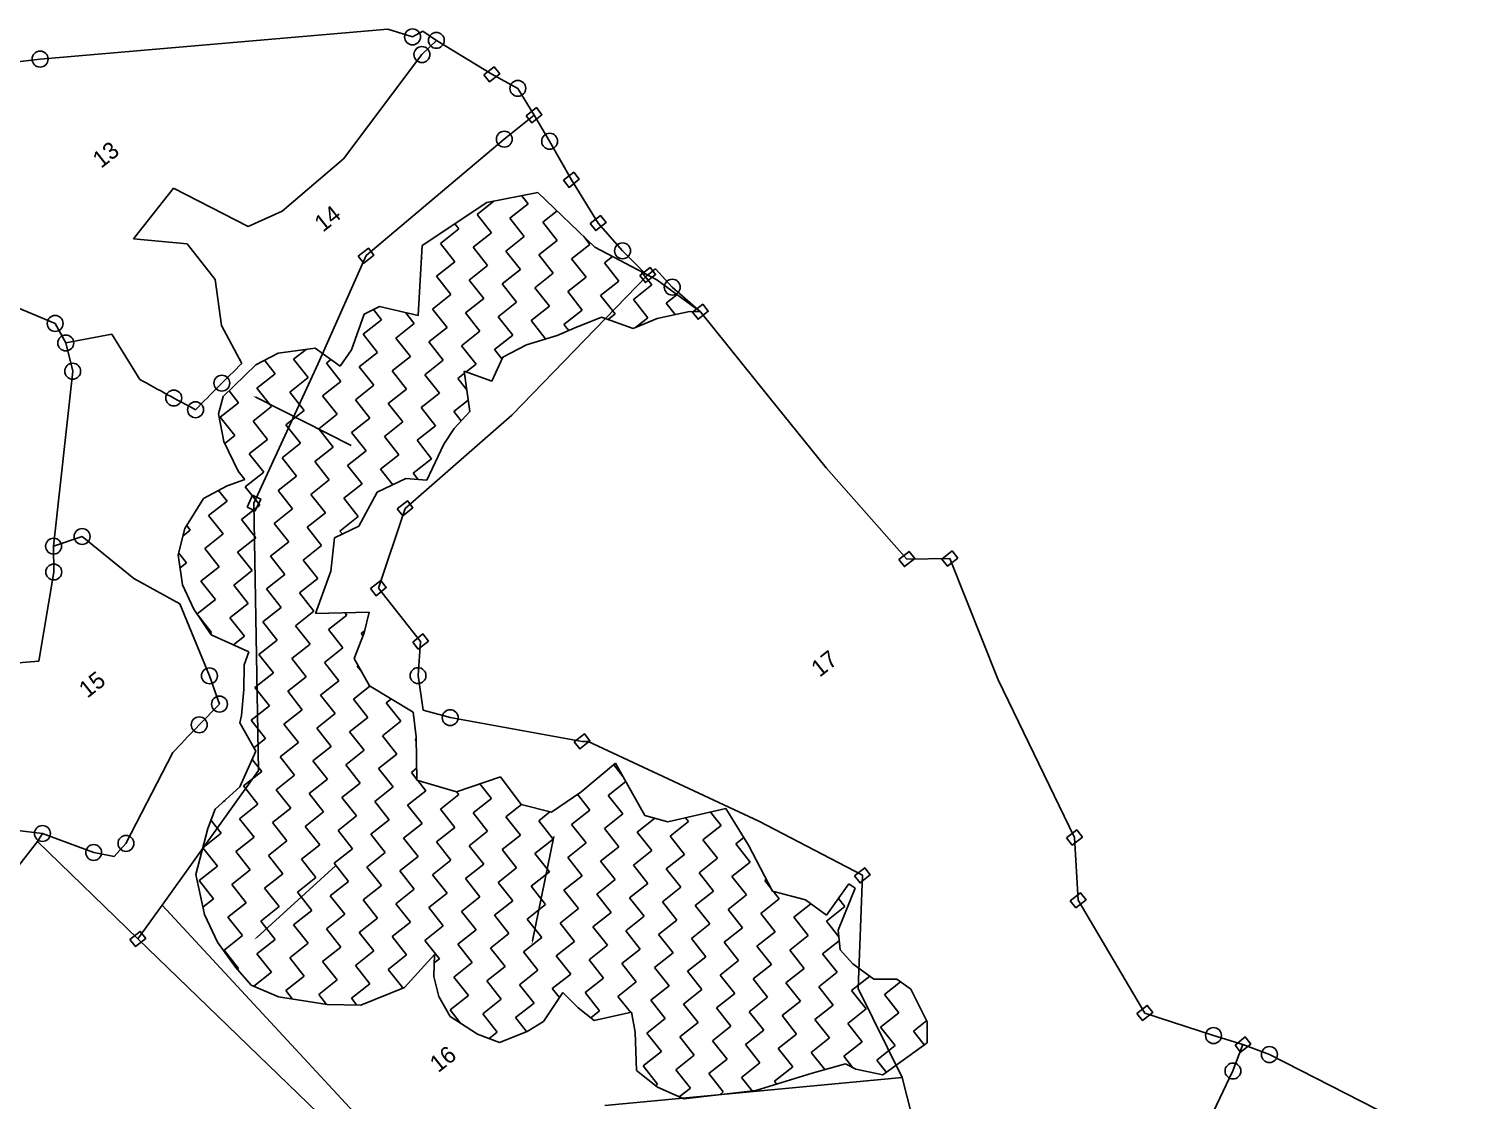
# Model space of a CAD drawing. Header units: metres. Extents: x 348758 to 350592, y 1757753 to 1760169.
# Drawn here: x 349618 to 350392, y 1759514 to 1760087 of the extents above; entities that cross this region are included whole.
import ezdxf

# ---------------------------------------------------------------- set-up
doc = ezdxf.new("R2010")
doc.units = ezdxf.units.M
doc.header["$MEASUREMENT"] = 0
for name, color, linetype in [('POLY_HATCH', 12, 'Continuous'), ('POLY_PARCEL', 6, 'Continuous'), ('POLY_ROAD', 30, 'Continuous'), ('SYM_ARROW', 1, 'Continuous'), ('TEXT_PARCEL', 7, 'Continuous'), ('V_BOUND_LINE', 7, 'Continuous')]:
    doc.layers.add(name, color=color, linetype=linetype)
doc.styles.add('TEXT_MAP', font='')
doc.styles.get('TEXT_MAP').set_extended_font_data('Kruti Dev 050')

msp = doc.modelspace()

# ---------------------------------------------------------------- linework, layer by layer
for points in [[(349861.94, 1760062.92), (349867.41, 1760067.23), (349870.39, 1760063.45), (349864.93, 1760059.14)], [(349884.55, 1760041), (349890.02, 1760045.32), (349893, 1760041.54), (349887.54, 1760037.22)], [(349904.56, 1760006.42), (349910.02, 1760010.74), (349913.01, 1760006.96), (349907.54, 1760002.64)], [(349918.87, 1759983.26), (349924.33, 1759987.57), (349927.32, 1759983.79), (349921.85, 1759979.48)], [(349794.64, 1759965.84), (349800.11, 1759970.16), (349803.09, 1759966.38), (349797.63, 1759962.06)], [(349945.41, 1759955.46), (349950.87, 1759959.78), (349953.86, 1759956), (349948.39, 1759951.68)], [(349973.58, 1759935.8), (349979.05, 1759940.12), (349982.03, 1759936.34), (349976.57, 1759932.02)], [(349735.18, 1759831.5), (349738.1, 1759837.83), (349742.47, 1759835.81), (349739.55, 1759829.48)], [(349815.53, 1759830.58), (349821, 1759834.9), (349823.98, 1759831.12), (349818.52, 1759826.8)], [(350084.07, 1759803.43), (350089.53, 1759807.75), (350092.52, 1759803.97), (350087.05, 1759799.65)], [(350107.08, 1759803.7), (350112.54, 1759808.02), (350115.53, 1759804.24), (350110.06, 1759799.92)], [(349801.26, 1759787.87), (349806.73, 1759792.19), (349809.71, 1759788.41), (349804.25, 1759784.09)], [(349823.83, 1759759.29), (349829.29, 1759763.61), (349832.27, 1759759.83), (349826.81, 1759755.51)], [(349910.28, 1759705.85), (349915.75, 1759710.17), (349918.73, 1759706.39), (349913.27, 1759702.07)], [(350173.83, 1759654.41), (350179.29, 1759658.72), (350182.28, 1759654.94), (350176.81, 1759650.63)], [(350060.29, 1759634.16), (350065.76, 1759638.48), (350068.74, 1759634.7), (350063.28, 1759630.38)], [(350175.79, 1759620.83), (350181.25, 1759625.14), (350184.24, 1759621.36), (350178.77, 1759617.05)], [(349672.51, 1759600.09), (349677.98, 1759604.41), (349680.96, 1759600.63), (349675.5, 1759596.31)], [(350211.47, 1759560.47), (350216.94, 1759564.79), (350219.92, 1759561.01), (350214.46, 1759556.69)], [(350263.95, 1759543.58), (350269.42, 1759547.9), (350272.4, 1759544.12), (350266.94, 1759539.8)]]:
    msp.add_lwpolyline(points, close=True)
for centre in [(349823.75, 1760083.19), (349836.5, 1760081.32), (349624.4, 1760071.3), (349828.78, 1760073.72), (349880.1, 1760055.63), (349872.86, 1760028.43), (349897.14, 1760027.32), (349936.16, 1759968.66), (349962.77, 1759949.24), (349632.48, 1759929.81), (349638.16, 1759919.35), (349641.85, 1759904.22), (349721.68, 1759897.84), (349695.96, 1759889.9), (349707.61, 1759883.63), (349646.91, 1759815.77), (349631.65, 1759810.6), (349631.74, 1759796.76), (349715.06, 1759741.22), (349826.68, 1759741.3), (349720.42, 1759726.08), (349843.91, 1759718.82), (349709.59, 1759714.96), (349625.65, 1759656.82), (349653.1, 1759646.64), (349670.39, 1759651.53), (350252.44, 1759548.66), (350282.37, 1759538.48), (350262.86, 1759529.7)]:
    msp.add_circle(centre, 4.26)
at = {"layer": 'POLY_HATCH'}
for p, q in [((349890.84, 1759999.98), (349863.49, 1759994.58)), ((349921.33, 1759970.6), (349890.84, 1759999.98)), ((349863.49, 1759994.58), (349828.87, 1759971.46)), ((349828.87, 1759971.46), (349826.73, 1759934.13)), ((349954.59, 1759953.12), (349921.33, 1759970.6)), ((349977.81, 1759936.07), (349954.59, 1759953.12)), ((349806, 1759938.82), (349797.83, 1759934.8)), ((349826.73, 1759934.13), (349806, 1759938.82)), ((349954.75, 1759932.42), (349971.96, 1759936.29)), ((349971.96, 1759936.29), (349977.81, 1759936.07)), ((349797.83, 1759934.8), (349791.04, 1759915.67)), ((349910.22, 1759927.22), (349924.96, 1759933.19)), ((349924.96, 1759933.19), (349941.9, 1759927.13)), ((349941.9, 1759927.13), (349954.75, 1759932.42)), ((349884.73, 1759918.44), (349901.15, 1759923.3)), ((349901.15, 1759923.3), (349910.22, 1759927.22)), ((349751.89, 1759913.92), (349739.83, 1759907.64)), ((349771.67, 1759916.58), (349751.89, 1759913.92)), ((349785.02, 1759906.87), (349771.67, 1759916.58)), ((349791.04, 1759915.67), (349785.02, 1759906.87)), ((349872.16, 1759911.76), (349884.73, 1759918.44)), ((349739.83, 1759907.64), (349722.43, 1759890.66)), ((349866.11, 1759898.88), (349872.16, 1759911.76)), ((349854.36, 1759882.64), (349851.35, 1759904.24)), ((349851.35, 1759904.24), (349866.11, 1759898.88)), ((349722.43, 1759890.66), (349719.98, 1759881.44)), ((349846.05, 1759873.65), (349854.36, 1759882.64)), ((349719.98, 1759881.44), (349722.76, 1759866.62)), ((349722.76, 1759866.62), (349730.4, 1759850.79)), ((349840.53, 1759865.24), (349846.05, 1759873.65)), ((349831.46, 1759845.93), (349840.53, 1759865.24)), ((349733.94, 1759846.3), (349724.48, 1759842.88)), ((349730.4, 1759850.79), (349733.94, 1759846.3)), ((349804.89, 1759839.54), (349820.24, 1759846.79)), ((349820.24, 1759846.79), (349831.46, 1759845.93)), ((349711.92, 1759836.08), (349701.88, 1759820.05)), ((349724.48, 1759842.88), (349711.92, 1759836.08)), ((349795.03, 1759821.22), (349804.89, 1759839.54)), ((349701.88, 1759820.05), (349698.4, 1759805.97)), ((349782.07, 1759815.04), (349795.03, 1759821.22)), ((349779.96, 1759797.18), (349782.07, 1759815.04)), ((349698.4, 1759805.97), (349700.58, 1759789.87)), ((349771.86, 1759774.58), (349779.96, 1759797.18)), ((349700.58, 1759789.87), (349706.75, 1759776.92)), ((349706.75, 1759776.92), (349715.99, 1759763.16)), ((349800.47, 1759775.31), (349771.86, 1759774.58)), ((349797.82, 1759764.3), (349800.47, 1759775.31)), ((349715.99, 1759763.16), (349736.19, 1759754)), ((349792.55, 1759750.43), (349797.82, 1759764.3)), ((349736.19, 1759754), (349733.56, 1759747.07)), ((349800.8, 1759735.88), (349792.55, 1759750.43)), ((349733.56, 1759747.07), (349733.37, 1759733.96)), ((349824.05, 1759721.83), (349800.8, 1759735.88)), ((349733.37, 1759733.96), (349732.18, 1759720.06)), ((349732.18, 1759720.06), (349731.26, 1759716.09)), ((349825.64, 1759708.52), (349824.05, 1759721.83)), ((349731.26, 1759716.09), (349739.95, 1759700.8)), ((349826.08, 1759685.37), (349825.64, 1759708.52)), ((349739.95, 1759700.8), (349731.37, 1759681.88)), ((349932.44, 1759694.49), (349913.86, 1759679.01)), ((349948.14, 1759666.39), (349932.44, 1759694.49)), ((349731.37, 1759681.88), (349718.18, 1759669.84)), ((349847.31, 1759679.11), (349826.08, 1759685.37)), ((349870.9, 1759687.21), (349847.31, 1759679.11)), ((349881.83, 1759672.35), (349870.9, 1759687.21)), ((349913.86, 1759679.01), (349898.09, 1759668.18)), ((349718.18, 1759669.84), (349714.23, 1759659.44)), ((349898.09, 1759668.18), (349881.83, 1759672.35)), ((349960.44, 1759663.14), (349948.14, 1759666.39)), ((349991.37, 1759670.16), (349960.44, 1759663.14)), ((350003.55, 1759650.62), (349991.37, 1759670.16)), ((349714.23, 1759659.44), (349707.71, 1759634.85)), ((350016.49, 1759626.01), (350003.55, 1759650.62)), ((349707.71, 1759634.85), (349712.43, 1759613.47)), ((350057.25, 1759629.84), (350045.31, 1759613.13)), ((350051.61, 1759605.14), (350060.61, 1759627.63)), ((350060.61, 1759627.63), (350057.25, 1759629.84)), ((350034.04, 1759621.24), (350016.49, 1759626.01)), ((350045.31, 1759613.13), (350034.04, 1759621.24)), ((349712.43, 1759613.47), (349719.28, 1759598.63)), ((350052.63, 1759594.61), (350051.61, 1759605.14)), ((349719.28, 1759598.63), (349729.02, 1759585.26)), ((349819.44, 1759574.45), (349835.55, 1759592.03)), ((349835.55, 1759592.03), (349835.07, 1759580.32)), ((350059.43, 1759587.02), (350052.63, 1759594.61)), ((349729.02, 1759585.26), (349737.4, 1759575.68)), ((349835.07, 1759580.32), (349837.88, 1759569.58)), ((350070.7, 1759578.91), (350059.43, 1759587.02)), ((349737.4, 1759575.68), (349752.06, 1759569.43)), ((349796.13, 1759564.96), (349819.44, 1759574.45)), ((350082.92, 1759578.84), (350070.7, 1759578.91)), ((350090.43, 1759573.43), (350082.92, 1759578.84)), ((350099.25, 1759556.1), (350090.43, 1759573.43)), ((349752.06, 1759569.43), (349778.05, 1759565.27)), ((349778.05, 1759565.27), (349796.13, 1759564.96)), ((349837.88, 1759569.58), (349843.87, 1759558.91)), ((349893.81, 1759556.23), (349904.25, 1759571.76)), ((349904.25, 1759571.76), (349912.34, 1759563.57)), ((349843.87, 1759558.91), (349858.6, 1759549.49)), ((349912.34, 1759563.57), (349921.03, 1759556.67)), ((349921.03, 1759556.67), (349941.03, 1759561.11)), ((349941.03, 1759561.11), (349942.94, 1759550.48)), ((349858.6, 1759549.49), (349870.29, 1759544.95)), ((349870.29, 1759544.95), (349885.04, 1759550.92)), ((349885.04, 1759550.92), (349893.81, 1759556.23)), ((349942.94, 1759550.48), (349943.7, 1759530.01)), ((350099.27, 1759544.77), (350099.25, 1759556.1)), ((350075.52, 1759527.64), (350099.27, 1759544.77)), ((349943.7, 1759530.01), (349954.86, 1759521.01)), ((350007.51, 1759519.3), (350037.58, 1759528.46)), ((350037.58, 1759528.46), (350055.39, 1759533.62)), ((350055.39, 1759533.62), (350060.93, 1759530.7)), ((350060.93, 1759530.7), (350075.52, 1759527.64)), ((349954.86, 1759521.01), (349968.94, 1759514.77)), ((349968.94, 1759514.77), (350007.51, 1759519.3))]:
    msp.add_line(p, q, dxfattribs=at)
at = {"layer": 'POLY_HATCH', "linetype": 'Continuous'}
for p, q in [((349885.64, 1759993.83), (349882.15, 1759998.27)), ((349858.26, 1759988.15), (349867.39, 1759995.35)), ((349875.83, 1759986.08), (349885.64, 1759993.83)), ((349848.44, 1759980.4), (349846.31, 1759983.11)), ((349866.01, 1759978.33), (349858.26, 1759988.15)), ((349883.58, 1759976.27), (349875.83, 1759986.08)), ((349893.4, 1759984.02), (349901.1, 1759990.1)), ((349901.15, 1759974.2), (349893.4, 1759984.02)), ((349838.63, 1759972.65), (349848.44, 1759980.4)), ((349856.2, 1759970.58), (349866.01, 1759978.33)), ((349873.76, 1759968.52), (349883.58, 1759976.27)), ((349918.71, 1759972.13), (349915.44, 1759976.28)), ((349846.38, 1759962.83), (349838.63, 1759972.65)), ((349863.95, 1759960.77), (349856.2, 1759970.58)), ((349881.51, 1759958.7), (349873.76, 1759968.52)), ((349891.33, 1759966.45), (349901.15, 1759974.2)), ((349908.9, 1759964.38), (349918.71, 1759972.13)), ((349828.48, 1759964.64), (349828.81, 1759964.9)), ((349828.81, 1759964.9), (349828.52, 1759965.27)), ((349836.56, 1759955.08), (349846.38, 1759962.83)), ((349854.13, 1759953.02), (349863.95, 1759960.77)), ((349899.08, 1759956.63), (349891.33, 1759966.45)), ((349916.65, 1759954.57), (349908.9, 1759964.38)), ((349926.46, 1759962.32), (349930.71, 1759965.67)), ((349934.21, 1759952.5), (349926.46, 1759962.32)), ((349844.31, 1759945.26), (349836.56, 1759955.08)), ((349861.88, 1759943.2), (349854.13, 1759953.02)), ((349871.7, 1759950.95), (349881.51, 1759958.7)), ((349889.26, 1759948.88), (349899.08, 1759956.63)), ((349906.83, 1759946.82), (349916.65, 1759954.57)), ((349924.4, 1759944.75), (349934.21, 1759952.5)), ((349951.78, 1759950.43), (349946.16, 1759957.55)), ((349834.5, 1759937.51), (349844.31, 1759945.26)), ((349879.45, 1759941.13), (349871.7, 1759950.95)), ((349897.01, 1759939.07), (349889.26, 1759948.88)), ((349914.58, 1759937), (349906.83, 1759946.82)), ((349932.15, 1759934.93), (349924.4, 1759944.75)), ((349941.96, 1759942.68), (349951.78, 1759950.43)), ((349959.53, 1759940.62), (349965.35, 1759945.22)), ((349807.11, 1759931.83), (349802.82, 1759937.26)), ((349842.25, 1759927.7), (349834.5, 1759937.51)), ((349852.06, 1759935.45), (349861.88, 1759943.2)), ((349869.63, 1759933.38), (349879.45, 1759941.13)), ((349887.2, 1759931.32), (349897.01, 1759939.07)), ((349904.76, 1759929.25), (349914.58, 1759937)), ((349949.71, 1759932.87), (349941.96, 1759942.68)), ((349964.31, 1759934.57), (349959.53, 1759940.62)), ((349797.3, 1759924.08), (349807.11, 1759931.83)), ((349814.86, 1759922.01), (349824.68, 1759929.76)), ((349824.68, 1759929.76), (349820.03, 1759935.65)), ((349859.81, 1759925.63), (349852.06, 1759935.45)), ((349877.38, 1759923.57), (349869.63, 1759933.38)), ((349894.95, 1759921.5), (349887.2, 1759931.32)), ((349907.34, 1759925.98), (349904.76, 1759929.25)), ((349928.39, 1759931.97), (349932.15, 1759934.93)), ((349943.05, 1759927.6), (349949.71, 1759932.87)), ((349805.05, 1759914.26), (349797.3, 1759924.08)), ((349822.61, 1759912.2), (349814.86, 1759922.01)), ((349832.43, 1759919.95), (349842.25, 1759927.7)), ((349850, 1759917.88), (349859.81, 1759925.63)), ((349867.56, 1759915.82), (349877.38, 1759923.57)), ((349894.88, 1759921.45), (349894.95, 1759921.5)), ((349760.1, 1759910.65), (349766.79, 1759915.93)), ((349795.23, 1759906.51), (349805.05, 1759914.26)), ((349840.18, 1759910.13), (349832.43, 1759919.95)), ((349857.75, 1759908.06), (349850, 1759917.88)), ((349871.64, 1759910.65), (349867.56, 1759915.82)), ((349750.28, 1759902.9), (349744.58, 1759910.11)), ((349767.85, 1759900.83), (349760.1, 1759910.65)), ((349777.66, 1759908.58), (349780.07, 1759910.48)), ((349785.41, 1759898.76), (349777.66, 1759908.58)), ((349802.98, 1759896.7), (349795.23, 1759906.51)), ((349812.8, 1759904.45), (349822.61, 1759912.2)), ((349830.36, 1759902.38), (349840.18, 1759910.13)), ((349852.41, 1759903.85), (349857.75, 1759908.06)), ((349740.46, 1759895.14), (349750.28, 1759902.9)), ((349758.03, 1759893.08), (349767.85, 1759900.83)), ((349775.6, 1759891.01), (349785.41, 1759898.76)), ((349820.55, 1759894.63), (349812.8, 1759904.45)), ((349838.11, 1759892.56), (349830.36, 1759902.38)), ((349847.93, 1759900.31), (349851.5, 1759903.14)), ((349852.75, 1759894.22), (349847.93, 1759900.31)), ((349730.65, 1759887.39), (349725.61, 1759893.77)), ((349748.21, 1759885.33), (349740.46, 1759895.14)), ((349765.78, 1759883.26), (349758.03, 1759893.08)), ((349783.35, 1759881.2), (349775.6, 1759891.01)), ((349793.16, 1759888.95), (349802.98, 1759896.7)), ((349810.73, 1759886.88), (349820.55, 1759894.63)), ((349828.3, 1759884.81), (349838.11, 1759892.56)), ((349720.83, 1759879.64), (349730.65, 1759887.39)), ((349738.4, 1759877.58), (349748.21, 1759885.33)), ((349755.96, 1759875.51), (349765.78, 1759883.26)), ((349800.91, 1759879.13), (349793.16, 1759888.95)), ((349818.48, 1759877.06), (349810.73, 1759886.88)), ((349836.05, 1759875), (349828.3, 1759884.81)), ((349845.86, 1759882.75), (349853.5, 1759888.78)), ((349849.82, 1759877.73), (349845.86, 1759882.75)), ((349728.58, 1759869.83), (349720.83, 1759879.64)), ((349746.15, 1759867.76), (349738.4, 1759877.58)), ((349763.71, 1759865.7), (349755.96, 1759875.51)), ((349773.53, 1759873.45), (349783.35, 1759881.2)), ((349791.1, 1759871.38), (349800.91, 1759879.13)), ((349808.66, 1759869.31), (349818.48, 1759877.06)), ((349826.23, 1759867.25), (349836.05, 1759875)), ((349723.24, 1759865.61), (349728.58, 1759869.83)), ((349736.33, 1759860.01), (349746.15, 1759867.76)), ((349781.28, 1759863.63), (349773.53, 1759873.45)), ((349798.85, 1759861.56), (349791.1, 1759871.38)), ((349816.41, 1759859.5), (349808.66, 1759869.31)), ((349833.98, 1759857.43), (349826.23, 1759867.25)), ((349744.08, 1759850.19), (349736.33, 1759860.01)), ((349753.9, 1759857.94), (349763.71, 1759865.7)), ((349771.46, 1759855.88), (349781.28, 1759863.63)), ((349789.03, 1759853.81), (349798.85, 1759861.56)), ((349806.6, 1759851.75), (349816.41, 1759859.5)), ((349761.65, 1759848.13), (349753.9, 1759857.94)), ((349779.21, 1759846.06), (349771.46, 1759855.88)), ((349796.78, 1759844), (349789.03, 1759853.81)), ((349813.15, 1759843.44), (349806.6, 1759851.75)), ((349824.16, 1759849.68), (349833.98, 1759857.43)), ((349734.26, 1759842.44), (349744.08, 1759850.19)), ((349751.83, 1759840.38), (349761.65, 1759848.13)), ((349769.4, 1759838.31), (349779.21, 1759846.06)), ((349786.96, 1759836.25), (349796.78, 1759844)), ((349826.84, 1759846.29), (349824.16, 1759849.68)), ((349724.45, 1759834.69), (349719.93, 1759840.42)), ((349742.01, 1759832.63), (349734.26, 1759842.44)), ((349759.58, 1759830.56), (349751.83, 1759840.38)), ((349777.15, 1759828.5), (349769.4, 1759838.31)), ((349794.72, 1759826.43), (349786.96, 1759836.25)), ((349714.63, 1759826.94), (349724.45, 1759834.69)), ((349732.2, 1759824.88), (349742.01, 1759832.63)), ((349749.76, 1759822.81), (349759.58, 1759830.56)), ((349767.33, 1759820.74), (349777.15, 1759828.5)), ((349704.81, 1759819.19), (349702.88, 1759821.65)), ((349722.38, 1759817.13), (349714.63, 1759826.94)), ((349739.95, 1759815.06), (349732.2, 1759824.88)), ((349757.51, 1759812.99), (349749.76, 1759822.81)), ((349775.08, 1759810.93), (349767.33, 1759820.74)), ((349784.9, 1759818.68), (349794.72, 1759826.43)), ((349700.9, 1759816.11), (349704.81, 1759819.19)), ((349712.56, 1759809.38), (349722.38, 1759817.13)), ((349730.13, 1759807.31), (349739.95, 1759815.06)), ((349747.7, 1759805.24), (349757.51, 1759812.99)), ((349786.21, 1759817.02), (349784.9, 1759818.68)), ((349702.75, 1759801.63), (349698.62, 1759806.85)), ((349720.31, 1759799.56), (349712.56, 1759809.38)), ((349737.88, 1759797.49), (349730.13, 1759807.31)), ((349755.45, 1759795.43), (349747.7, 1759805.24)), ((349765.27, 1759803.18), (349775.08, 1759810.93)), ((349699.35, 1759798.95), (349702.75, 1759801.63)), ((349710.5, 1759791.81), (349720.31, 1759799.56)), ((349728.07, 1759789.74), (349737.88, 1759797.49)), ((349773.02, 1759793.36), (349765.27, 1759803.18)), ((349718.25, 1759781.99), (349710.5, 1759791.81)), ((349735.82, 1759779.93), (349728.07, 1759789.74)), ((349745.63, 1759787.68), (349755.45, 1759795.43)), ((349763.2, 1759785.61), (349773.02, 1759793.36)), ((349708.51, 1759774.3), (349718.25, 1759781.99)), ((349753.38, 1759777.86), (349745.63, 1759787.68)), ((349770.95, 1759775.79), (349763.2, 1759785.61)), ((349726, 1759772.18), (349735.82, 1759779.93)), ((349743.57, 1759770.11), (349753.38, 1759777.86)), ((349761.13, 1759768.04), (349770.95, 1759775.79)), ((349778.7, 1759765.98), (349788.52, 1759773.73)), ((349788.52, 1759773.73), (349787.53, 1759774.98)), ((349716.18, 1759764.43), (349709.2, 1759773.27)), ((349733.75, 1759762.36), (349726, 1759772.18)), ((349751.32, 1759760.29), (349743.57, 1759770.11)), ((349768.88, 1759758.23), (349761.13, 1759768.04)), ((349786.45, 1759756.16), (349778.7, 1759765.98)), ((349715.5, 1759763.89), (349716.18, 1759764.43)), ((349727.92, 1759757.75), (349733.75, 1759762.36)), ((349741.5, 1759752.54), (349751.32, 1759760.29)), ((349759.07, 1759750.48), (349768.88, 1759758.23)), ((349796.27, 1759763.91), (349798.06, 1759765.33)), ((349797.21, 1759762.71), (349796.27, 1759763.91)), ((349749.25, 1759742.73), (349741.5, 1759752.54)), ((349766.82, 1759740.66), (349759.07, 1759750.48)), ((349776.63, 1759748.41), (349786.45, 1759756.16)), ((349739.43, 1759734.98), (349749.25, 1759742.73)), ((349784.38, 1759738.59), (349776.63, 1759748.41)), ((349794.2, 1759746.34), (349794.66, 1759746.71)), ((349796.56, 1759743.35), (349794.2, 1759746.34)), ((349747.18, 1759725.16), (349739.43, 1759734.98)), ((349757, 1759732.91), (349766.82, 1759740.66)), ((349774.57, 1759730.84), (349784.38, 1759738.59)), ((349792.13, 1759728.78), (349800.98, 1759735.76)), ((349764.75, 1759723.09), (349757, 1759732.91)), ((349782.32, 1759721.03), (349774.57, 1759730.84)), ((349799.88, 1759718.96), (349792.13, 1759728.78)), ((349809.7, 1759726.71), (349812.42, 1759728.86)), ((349737.37, 1759717.41), (349747.18, 1759725.16)), ((349754.93, 1759715.34), (349764.75, 1759723.09)), ((349772.5, 1759713.28), (349782.32, 1759721.03)), ((349817.45, 1759716.9), (349809.7, 1759726.71)), ((349745.12, 1759707.59), (349737.37, 1759717.41)), ((349762.68, 1759705.53), (349754.93, 1759715.34)), ((349780.25, 1759703.46), (349772.5, 1759713.28)), ((349790.07, 1759711.21), (349799.88, 1759718.96)), ((349807.63, 1759709.14), (349817.45, 1759716.9)), ((349738.88, 1759702.67), (349745.12, 1759707.59)), ((349752.87, 1759697.78), (349762.68, 1759705.53)), ((349797.82, 1759701.39), (349790.07, 1759711.21)), ((349815.39, 1759699.33), (349807.63, 1759709.14)), ((349825.2, 1759707.08), (349825.66, 1759707.44)), ((349825.68, 1759706.47), (349825.2, 1759707.08)), ((349743.05, 1759690.03), (349737.98, 1759696.45)), ((349760.62, 1759687.96), (349752.87, 1759697.78)), ((349770.43, 1759695.71), (349780.25, 1759703.46)), ((349788, 1759693.64), (349797.82, 1759701.39)), ((349805.57, 1759691.58), (349815.39, 1759699.33)), ((349733.23, 1759682.28), (349743.05, 1759690.03)), ((349778.19, 1759685.89), (349770.43, 1759695.71)), ((349795.75, 1759683.83), (349788, 1759693.64)), ((349813.32, 1759681.76), (349805.57, 1759691.58)), ((349823.14, 1759689.51), (349825.96, 1759691.74)), ((349826.07, 1759685.79), (349823.14, 1759689.51)), ((349936.53, 1759687.18), (349931.42, 1759693.64)), ((349740.99, 1759672.46), (349733.23, 1759682.28)), ((349750.8, 1759680.21), (349760.62, 1759687.96)), ((349768.37, 1759678.14), (349778.19, 1759685.89)), ((349785.94, 1759676.08), (349795.75, 1759683.83)), ((349803.5, 1759674.01), (349813.32, 1759681.76)), ((349830.89, 1759679.69), (349826.5, 1759685.25)), ((349866.02, 1759675.56), (349859.83, 1759683.41)), ((349928.54, 1759677.11), (349937.98, 1759684.57)), ((349722.63, 1759673.9), (349723.42, 1759674.53)), ((349723.42, 1759674.53), (349723.37, 1759674.58)), ((349758.55, 1759670.39), (349750.8, 1759680.21)), ((349776.12, 1759668.33), (349768.37, 1759678.14)), ((349793.69, 1759666.26), (349785.94, 1759676.08)), ((349811.25, 1759664.19), (349803.5, 1759674.01)), ((349821.07, 1759671.94), (349830.89, 1759679.69)), ((349838.64, 1759669.88), (349848.45, 1759677.63)), ((349848.45, 1759677.63), (349847.28, 1759679.12)), ((349856.2, 1759667.81), (349866.02, 1759675.56)), ((349918.72, 1759669.36), (349912.07, 1759677.78)), ((349936.29, 1759667.3), (349928.54, 1759677.11)), ((349731.17, 1759664.71), (349740.99, 1759672.46)), ((349748.74, 1759662.64), (349758.55, 1759670.39)), ((349766.3, 1759660.58), (349776.12, 1759668.33)), ((349783.87, 1759658.51), (349793.69, 1759666.26)), ((349828.82, 1759662.13), (349821.07, 1759671.94)), ((349846.39, 1759660.06), (349838.64, 1759669.88)), ((349863.95, 1759658), (349856.2, 1759667.81)), ((349873.77, 1759665.75), (349882.06, 1759672.29)), ((349881.52, 1759655.93), (349873.77, 1759665.75)), ((349891.34, 1759663.68), (349897.29, 1759668.38)), ((349908.9, 1759661.61), (349918.72, 1759669.36)), ((349926.47, 1759659.55), (349936.29, 1759667.3)), ((349971.42, 1759663.17), (349969.77, 1759665.26)), ((349988.99, 1759661.1), (349983.28, 1759668.32)), ((349721.35, 1759656.96), (349715.91, 1759663.85)), ((349738.92, 1759654.89), (349731.17, 1759664.71)), ((349756.49, 1759652.83), (349748.74, 1759662.64)), ((349774.05, 1759650.76), (349766.3, 1759660.58)), ((349791.62, 1759648.69), (349783.87, 1759658.51)), ((349801.44, 1759656.44), (349811.25, 1759664.19)), ((349819, 1759654.38), (349828.82, 1759662.13)), ((349836.57, 1759652.31), (349846.39, 1759660.06)), ((349854.14, 1759650.25), (349863.95, 1759658)), ((349899.09, 1759653.86), (349891.34, 1759663.68)), ((349916.65, 1759651.8), (349908.9, 1759661.61)), ((349934.22, 1759649.73), (349926.47, 1759659.55)), ((349944.04, 1759657.48), (349953.52, 1759664.97)), ((349951.79, 1759647.66), (349944.04, 1759657.48)), ((349961.6, 1759655.41), (349971.42, 1759663.17)), ((349979.17, 1759653.35), (349988.99, 1759661.1)), ((349711.54, 1759649.21), (349721.35, 1759656.96)), ((349729.1, 1759647.14), (349738.92, 1759654.89)), ((349746.67, 1759645.08), (349756.49, 1759652.83)), ((349764.24, 1759643.01), (349774.05, 1759650.76)), ((349809.19, 1759646.63), (349801.44, 1759656.44)), ((349826.75, 1759644.56), (349819, 1759654.38)), ((349844.32, 1759642.49), (349836.57, 1759652.31)), ((349861.89, 1759640.43), (349854.14, 1759650.25)), ((349871.7, 1759648.18), (349881.52, 1759655.93)), ((349889.27, 1759646.11), (349899.09, 1759653.86)), ((349906.84, 1759644.05), (349916.65, 1759651.8)), ((349969.35, 1759645.6), (349961.6, 1759655.41)), ((349986.92, 1759643.53), (349979.17, 1759653.35)), ((349996.74, 1759651.28), (350001.03, 1759654.67)), ((350004.49, 1759641.47), (349996.74, 1759651.28)), ((349719.29, 1759639.39), (349711.54, 1759649.21)), ((349736.85, 1759637.33), (349729.1, 1759647.14)), ((349754.42, 1759635.26), (349746.67, 1759645.08)), ((349771.99, 1759633.19), (349764.24, 1759643.01)), ((349781.8, 1759640.94), (349791.62, 1759648.69)), ((349799.37, 1759638.88), (349809.19, 1759646.63)), ((349816.94, 1759636.81), (349826.75, 1759644.56)), ((349834.5, 1759634.74), (349844.32, 1759642.49)), ((349879.45, 1759638.36), (349871.7, 1759648.18)), ((349897.02, 1759636.3), (349889.27, 1759646.11)), ((349914.59, 1759634.23), (349906.84, 1759644.05)), ((349924.4, 1759641.98), (349934.22, 1759649.73)), ((349941.97, 1759639.91), (349951.79, 1759647.66)), ((349959.54, 1759637.85), (349969.35, 1759645.6)), ((349977.11, 1759635.78), (349986.92, 1759643.53)), ((349709.47, 1759631.64), (349719.29, 1759639.39)), ((349727.04, 1759629.58), (349736.85, 1759637.33)), ((349744.6, 1759627.51), (349754.42, 1759635.26)), ((349789.55, 1759631.13), (349781.8, 1759640.94)), ((349807.12, 1759629.06), (349799.37, 1759638.88)), ((349824.69, 1759626.99), (349816.94, 1759636.81)), ((349842.25, 1759624.93), (349834.5, 1759634.74)), ((349852.07, 1759632.68), (349861.89, 1759640.43)), ((349869.64, 1759630.61), (349879.45, 1759638.36)), ((349887.2, 1759628.55), (349897.02, 1759636.3)), ((349932.15, 1759632.16), (349924.4, 1759641.98)), ((349949.72, 1759630.1), (349941.97, 1759639.91)), ((349967.29, 1759628.03), (349959.54, 1759637.85)), ((349984.86, 1759625.97), (349977.11, 1759635.78)), ((349994.67, 1759633.72), (350004.49, 1759641.47)), ((349717.22, 1759621.82), (349709.47, 1759631.64)), ((349734.79, 1759619.76), (349727.04, 1759629.58)), ((349752.35, 1759617.69), (349744.6, 1759627.51)), ((349762.17, 1759625.44), (349771.99, 1759633.19)), ((349779.74, 1759623.38), (349789.55, 1759631.13)), ((349797.3, 1759621.31), (349807.12, 1759629.06)), ((349814.87, 1759619.24), (349824.69, 1759626.99)), ((349859.82, 1759622.86), (349852.07, 1759632.68)), ((349877.39, 1759620.8), (349869.64, 1759630.61)), ((349894.95, 1759618.73), (349887.2, 1759628.55)), ((349904.77, 1759626.48), (349914.59, 1759634.23)), ((349922.34, 1759624.41), (349932.15, 1759632.16)), ((349939.91, 1759622.35), (349949.72, 1759630.1)), ((349957.47, 1759620.28), (349967.29, 1759628.03)), ((350002.42, 1759623.9), (349994.67, 1759633.72)), ((350012.24, 1759631.65), (350013.15, 1759632.37)), ((350016.1, 1759626.76), (350012.24, 1759631.65)), ((349711.57, 1759617.36), (349717.22, 1759621.82)), ((349724.97, 1759612.01), (349734.79, 1759619.76)), ((349769.92, 1759615.63), (349762.17, 1759625.44)), ((349787.49, 1759613.56), (349779.74, 1759623.38)), ((349805.05, 1759611.49), (349797.3, 1759621.31)), ((349822.62, 1759609.43), (349814.87, 1759619.24)), ((349832.44, 1759617.18), (349842.25, 1759624.93)), ((349850, 1759615.11), (349859.82, 1759622.86)), ((349867.57, 1759613.05), (349877.39, 1759620.8)), ((349912.52, 1759616.66), (349904.77, 1759626.48)), ((349930.09, 1759614.6), (349922.34, 1759624.41)), ((349947.66, 1759612.53), (349939.91, 1759622.35)), ((349965.22, 1759610.46), (349957.47, 1759620.28)), ((349975.04, 1759618.21), (349984.86, 1759625.97)), ((349992.61, 1759616.15), (350002.42, 1759623.9)), ((350010.17, 1759614.08), (350019.99, 1759621.83)), ((350019.99, 1759621.83), (350016.74, 1759625.94)), ((350027.74, 1759612.02), (350036.86, 1759619.21)), ((350055.12, 1759617.7), (350051.69, 1759622.05)), ((349732.72, 1759602.19), (349724.97, 1759612.01)), ((349742.54, 1759609.94), (349752.35, 1759617.69)), ((349760.1, 1759607.88), (349769.92, 1759615.63)), ((349777.67, 1759605.81), (349787.49, 1759613.56)), ((349795.24, 1759603.74), (349805.05, 1759611.49)), ((349840.19, 1759607.36), (349832.44, 1759617.18)), ((349857.75, 1759605.29), (349850, 1759615.11)), ((349875.32, 1759603.23), (349867.57, 1759613.05)), ((349885.14, 1759610.98), (349894.95, 1759618.73)), ((349902.71, 1759608.91), (349912.52, 1759616.66)), ((349920.27, 1759606.85), (349930.09, 1759614.6)), ((349937.84, 1759604.78), (349947.66, 1759612.53)), ((349982.79, 1759608.4), (349975.04, 1759618.21)), ((350000.36, 1759606.33), (349992.61, 1759616.15)), ((350017.92, 1759604.27), (350010.17, 1759614.08)), ((350035.49, 1759602.2), (350027.74, 1759612.02)), ((350045.31, 1759609.95), (350055.12, 1759617.7)), ((349750.29, 1759600.13), (349742.54, 1759609.94)), ((349767.85, 1759598.06), (349760.1, 1759607.88)), ((349785.42, 1759595.99), (349777.67, 1759605.81)), ((349802.99, 1759593.93), (349795.24, 1759603.74)), ((349812.8, 1759601.68), (349822.62, 1759609.43)), ((349830.37, 1759599.61), (349840.19, 1759607.36)), ((349847.94, 1759597.54), (349857.75, 1759605.29)), ((349892.89, 1759601.16), (349885.14, 1759610.98)), ((349910.46, 1759599.1), (349902.71, 1759608.91)), ((349928.02, 1759597.03), (349920.27, 1759606.85)), ((349945.59, 1759594.96), (349937.84, 1759604.78)), ((349955.41, 1759602.71), (349965.22, 1759610.46)), ((349972.97, 1759600.65), (349982.79, 1759608.4)), ((349990.54, 1759598.58), (350000.36, 1759606.33)), ((350008.11, 1759596.52), (350017.92, 1759604.27)), ((350051.96, 1759601.52), (350045.31, 1759609.95)), ((349722.9, 1759594.44), (349732.72, 1759602.19)), ((349740.47, 1759592.38), (349750.29, 1759600.13)), ((349758.04, 1759590.31), (349767.85, 1759598.06)), ((349775.6, 1759588.24), (349785.42, 1759595.99)), ((349820.55, 1759591.86), (349812.8, 1759601.68)), ((349838.12, 1759589.79), (349830.37, 1759599.61)), ((349855.69, 1759587.73), (349847.94, 1759597.54)), ((349865.51, 1759595.48), (349875.32, 1759603.23)), ((349883.07, 1759593.41), (349892.89, 1759601.16)), ((349900.64, 1759591.35), (349910.46, 1759599.1)), ((349918.21, 1759589.28), (349928.02, 1759597.03)), ((349963.16, 1759592.9), (349955.41, 1759602.71)), ((349980.72, 1759590.83), (349972.97, 1759600.65)), ((349998.29, 1759588.77), (349990.54, 1759598.58)), ((350015.86, 1759586.7), (350008.11, 1759596.52)), ((350025.67, 1759594.45), (350035.49, 1759602.2)), ((350043.24, 1759592.38), (350052.17, 1759599.43)), ((349730.65, 1759584.62), (349722.9, 1759594.44)), ((349748.22, 1759582.56), (349740.47, 1759592.38)), ((349765.79, 1759580.49), (349758.04, 1759590.31)), ((349783.35, 1759578.43), (349775.6, 1759588.24)), ((349793.17, 1759586.18), (349802.99, 1759593.93)), ((349810.74, 1759584.11), (349820.55, 1759591.86)), ((349835.37, 1759587.62), (349838.12, 1759589.79)), ((349873.26, 1759585.66), (349865.51, 1759595.48)), ((349890.82, 1759583.6), (349883.07, 1759593.41)), ((349908.39, 1759581.53), (349900.64, 1759591.35)), ((349925.96, 1759579.46), (349918.21, 1759589.28)), ((349935.77, 1759587.21), (349945.59, 1759594.96)), ((349953.34, 1759585.15), (349963.16, 1759592.9)), ((349970.91, 1759583.08), (349980.72, 1759590.83)), ((349988.47, 1759581.01), (349998.29, 1759588.77)), ((350033.42, 1759584.63), (350025.67, 1759594.45)), ((350050.99, 1759582.57), (350043.24, 1759592.38)), ((349730.02, 1759584.12), (349730.65, 1759584.62)), ((349738.77, 1759575.09), (349748.22, 1759582.56)), ((349755.97, 1759572.74), (349765.79, 1759580.49)), ((349800.92, 1759576.36), (349793.17, 1759586.18)), ((349818.49, 1759574.29), (349810.74, 1759584.11)), ((349845.87, 1759579.98), (349855.69, 1759587.73)), ((349863.44, 1759577.91), (349873.26, 1759585.66)), ((349881.01, 1759575.85), (349890.82, 1759583.6)), ((349898.57, 1759573.78), (349908.39, 1759581.53)), ((349943.52, 1759577.4), (349935.77, 1759587.21)), ((349961.09, 1759575.33), (349953.34, 1759585.15)), ((349978.66, 1759573.26), (349970.91, 1759583.08)), ((349996.22, 1759571.2), (349988.47, 1759581.01)), ((350006.04, 1759578.95), (350015.86, 1759586.7)), ((350023.61, 1759576.88), (350033.42, 1759584.63)), ((350041.17, 1759574.82), (350050.99, 1759582.57)), ((350058.74, 1759572.75), (350068.53, 1759580.48)), ((349759.53, 1759568.23), (349755.97, 1759572.74)), ((349773.54, 1759570.68), (349783.35, 1759578.43)), ((349791.11, 1759568.61), (349800.92, 1759576.36)), ((349817.89, 1759573.82), (349818.49, 1759574.29)), ((349853.62, 1759570.16), (349845.87, 1759579.98)), ((349871.19, 1759568.09), (349863.44, 1759577.91)), ((349888.76, 1759566.03), (349881.01, 1759575.85)), ((349902.37, 1759568.97), (349898.57, 1759573.78)), ((349916.14, 1759571.71), (349925.96, 1759579.46)), ((349933.71, 1759569.65), (349943.52, 1759577.4)), ((349951.27, 1759567.58), (349961.09, 1759575.33)), ((349968.84, 1759565.51), (349978.66, 1759573.26)), ((350013.79, 1759569.13), (350006.04, 1759578.95)), ((350031.36, 1759567.07), (350023.61, 1759576.88)), ((350048.92, 1759565), (350041.17, 1759574.82)), ((350066.49, 1759562.93), (350058.74, 1759572.75)), ((350076.31, 1759570.68), (350084.86, 1759577.44)), ((349777.77, 1759565.31), (349773.54, 1759570.68)), ((349793.96, 1759565), (349791.11, 1759568.61)), ((349843.81, 1759562.41), (349853.62, 1759570.16)), ((349861.37, 1759560.34), (349871.19, 1759568.09)), ((349878.94, 1759558.28), (349888.76, 1759566.03)), ((349923.89, 1759561.9), (349916.14, 1759571.71)), ((349940.53, 1759561), (349933.71, 1759569.65)), ((349959.02, 1759557.76), (349951.27, 1759567.58)), ((349976.59, 1759555.7), (349968.84, 1759565.51)), ((349986.41, 1759563.45), (349996.22, 1759571.2)), ((350003.97, 1759561.38), (350013.79, 1759569.13)), ((350021.54, 1759559.32), (350031.36, 1759567.07)), ((350039.11, 1759557.25), (350048.92, 1759565)), ((350084.06, 1759560.87), (350076.31, 1759570.68)), ((349849.32, 1759555.43), (349843.81, 1759562.41)), ((349869.12, 1759550.53), (349861.37, 1759560.34)), ((349884.82, 1759550.83), (349878.94, 1759558.28)), ((349919.15, 1759558.16), (349923.89, 1759561.9)), ((349941.46, 1759559.83), (349941.2, 1759560.15)), ((349941.29, 1759559.7), (349941.46, 1759559.83)), ((349949.21, 1759550.01), (349959.02, 1759557.76)), ((349994.16, 1759553.63), (349986.41, 1759563.45)), ((350011.72, 1759551.57), (350003.97, 1759561.38)), ((350029.29, 1759549.5), (350021.54, 1759559.32)), ((350046.86, 1759547.43), (350039.11, 1759557.25)), ((350056.67, 1759555.18), (350066.49, 1759562.93)), ((350074.24, 1759553.12), (350084.06, 1759560.87)), ((349864.77, 1759547.09), (349869.12, 1759550.53)), ((349956.96, 1759540.2), (349949.21, 1759550.01)), ((349966.77, 1759547.95), (349976.59, 1759555.7)), ((349984.34, 1759545.88), (349994.16, 1759553.63)), ((350001.91, 1759543.81), (350011.72, 1759551.57)), ((350019.47, 1759541.75), (350029.29, 1759549.5)), ((350064.43, 1759545.37), (350056.67, 1759555.18)), ((350081.99, 1759543.3), (350074.24, 1759553.12)), ((350091.81, 1759551.05), (350098.95, 1759556.69)), ((350097.67, 1759543.62), (350091.81, 1759551.05)), ((349974.52, 1759538.13), (349966.77, 1759547.95)), ((349992.09, 1759536.06), (349984.34, 1759545.88)), ((350009.66, 1759534), (350001.91, 1759543.81)), ((350027.23, 1759531.93), (350019.47, 1759541.75)), ((350037.04, 1759539.68), (350046.86, 1759547.43)), ((350054.61, 1759537.62), (350064.43, 1759545.37)), ((350072.18, 1759535.55), (350081.99, 1759543.3)), ((349947.14, 1759532.45), (349956.96, 1759540.2)), ((349964.71, 1759530.38), (349974.52, 1759538.13)), ((349982.27, 1759528.31), (349992.09, 1759536.06)), ((349999.84, 1759526.25), (350009.66, 1759534)), ((350044.35, 1759530.42), (350037.04, 1759539.68)), ((350059.45, 1759531.48), (350054.61, 1759537.62)), ((350077.37, 1759528.97), (350072.18, 1759535.55)), ((349954.89, 1759522.63), (349947.14, 1759532.45)), ((349972.46, 1759520.56), (349964.71, 1759530.38)), ((349990.03, 1759518.5), (349982.27, 1759528.31)), ((350005.51, 1759519.07), (349999.84, 1759526.25)), ((350017.41, 1759524.18), (350027.23, 1759531.93)), ((349953.86, 1759521.82), (349954.89, 1759522.63)), ((349966.49, 1759515.85), (349972.46, 1759520.56)), ((349988.16, 1759517.03), (349990.03, 1759518.5)), ((350018.6, 1759522.68), (350017.41, 1759524.18))]:
    msp.add_line(p, q, dxfattribs=at)
at = {"layer": 'POLY_PARCEL'}
for p, q in [((349836.5, 1760081.32), (349828.78, 1760073.72)), ((349828.78, 1760073.72), (349786.73, 1760017.83)), ((349872.86, 1760028.43), (349888.78, 1760041.27)), ((349798.87, 1759966.11), (349872.86, 1760028.43)), ((349786.73, 1760017.83), (349754.03, 1759989.96)), ((349695.82, 1760002.25), (349674.45, 1759975.07)), ((349735.77, 1759981.73), (349695.82, 1760002.25)), ((349754.03, 1759989.96), (349735.77, 1759981.73)), ((349674.45, 1759975.07), (349703.11, 1759972.35)), ((349703.11, 1759972.35), (349718.15, 1759953.29)), ((349773.3, 1759908.29), (349798.87, 1759966.11)), ((349718.15, 1759953.29), (349721.58, 1759928.68)), ((349949.25, 1759955.43), (349876.95, 1759880.64)), ((349607.79, 1759940.08), (349632.48, 1759929.81)), ((349632.48, 1759929.81), (349638.16, 1759919.35)), ((349721.58, 1759928.68), (349732.44, 1759908.39)), ((349662.81, 1759924.04), (349638.16, 1759919.35)), ((349677.82, 1759899.8), (349662.81, 1759924.04)), ((349638.16, 1759919.35), (349641.85, 1759904.22)), ((349738.83, 1759833.65), (349773.3, 1759908.29)), ((349641.85, 1759904.22), (349631.65, 1759810.6)), ((349876.95, 1759880.64), (349819.76, 1759830.85)), ((349741.29, 1759690.5), (349738.83, 1759833.65)), ((349819.76, 1759830.85), (349805.49, 1759788.14)), ((349631.65, 1759810.6), (349646.91, 1759815.77)), ((349646.91, 1759815.77), (349674.51, 1759793.23)), ((349631.65, 1759810.6), (349631.74, 1759796.76)), ((349631.74, 1759796.76), (349623.75, 1759749.11)), ((349674.51, 1759793.23), (349699.14, 1759779.68)), ((349805.49, 1759788.14), (349828.05, 1759759.56)), ((349699.14, 1759779.68), (349715.06, 1759741.22)), ((349828.05, 1759759.56), (349826.68, 1759741.3)), ((349623.75, 1759749.11), (349608.31, 1759747.75)), ((349715.06, 1759741.22), (349720.42, 1759726.08)), ((349826.68, 1759741.3), (349829.4, 1759722.83)), ((349829.4, 1759722.83), (349843.91, 1759718.82)), ((349843.91, 1759718.82), (349914.51, 1759706.12)), ((349914.51, 1759706.12), (349917.67, 1759706.04)), ((349917.67, 1759706.04), (350009.17, 1759663.34)), ((349695.45, 1759700.19), (349670.39, 1759651.53)), ((349689.73, 1759618.51), (349741.29, 1759690.5)), ((349625.65, 1759656.82), (349610.88, 1759658.67)), ((350009.17, 1759663.34), (350064.52, 1759634.43)), ((349612.96, 1759639.69), (349622.97, 1759652.52)), ((349622.97, 1759652.52), (349625.65, 1759656.82)), ((349622.97, 1759652.52), (349676.74, 1759600.36)), ((349653.1, 1759646.64), (349625.65, 1759656.82)), ((349670.39, 1759651.53), (349664.08, 1759644.49)), ((349664.08, 1759644.49), (349653.1, 1759646.64)), ((350064.52, 1759634.43), (350062.26, 1759573.89)), ((350062.26, 1759573.89), (350085.85, 1759526.26)), ((350262.86, 1759529.7), (350268.18, 1759543.85)), ((350230.39, 1759462.32), (350262.86, 1759529.7))]:
    msp.add_line(p, q, dxfattribs=at)
for centre, radius, start, end in [((350595.59, 1759017.91), 1240.16, 134.10696, 135.72705), ((350919.2, 1762151.84), 2571.52, 241.13534, 241.89062), ((351275.55, 1758201.86), 2177.54, 135.57521, 136.52168)]:
    msp.add_arc(centre, radius, start, end, dxfattribs=at)
at = {"layer": 'POLY_ROAD'}
for p, q in [((349676.74, 1759600.36), (349689.73, 1759618.51)), ((349801.33, 1759498.04), (349689.73, 1759618.51)), ((349676.74, 1759600.36), (349794.9, 1759486.31)), ((350085.85, 1759526.26), (349926.66, 1759511.16)), ((350085.85, 1759526.26), (350096.07, 1759485.9))]:
    msp.add_line(p, q, dxfattribs=at)
at = {"layer": 'SYM_ARROW'}
for points in [[(349739.92, 1759890.28), (349790.85, 1759864.57)], [(349887.93, 1759599.28), (349899.4, 1759655.16)], [(349740.35, 1759601.16), (349782.59, 1759639.51)]]:
    msp.add_lwpolyline(points, dxfattribs=at)
for points in [[(349739.78, 1759890.01), (349738.31, 1759891.09), (349740.05, 1759890.55)], [(349740.55, 1759600.94), (349739.01, 1759599.95), (349740.14, 1759601.38)], [(349888.23, 1759599.22), (349887.57, 1759597.51), (349887.64, 1759599.34)]]:
    msp.add_solid(points, dxfattribs=at)
at = {"layer": 'V_BOUND_LINE'}
for p, q in [((349624.4, 1760071.3), (349810.53, 1760087.33)), ((349810.53, 1760087.33), (349823.75, 1760083.19)), ((349823.75, 1760083.19), (349829.3, 1760086.24)), ((349829.3, 1760086.24), (349836.5, 1760081.32)), ((349836.5, 1760081.32), (349866.17, 1760063.18)), ((349612.36, 1760069.75), (349624.4, 1760071.3)), ((349866.17, 1760063.18), (349880.1, 1760055.63)), ((349880.1, 1760055.63), (349888.78, 1760041.27)), ((349888.78, 1760041.27), (349897.14, 1760027.32)), ((349897.14, 1760027.32), (349908.78, 1760006.69)), ((349908.78, 1760006.69), (349923.09, 1759983.53)), ((349923.09, 1759983.53), (349936.16, 1759968.66)), ((349936.16, 1759968.66), (349949.25, 1759955.43)), ((349949.25, 1759955.43), (349953.75, 1759958.98)), ((349953.75, 1759958.98), (349962.77, 1759949.24)), ((349962.77, 1759949.24), (349977.81, 1759936.07)), ((349977.81, 1759936.07), (350014.43, 1759890.53)), ((350014.43, 1759890.53), (350045.14, 1759852.47)), ((350045.14, 1759852.47), (350088.29, 1759803.7)), ((350088.29, 1759803.7), (350111.3, 1759803.97)), ((350111.3, 1759803.97), (350137.26, 1759739.11)), ((350137.26, 1759739.11), (350178.05, 1759654.67)), ((350178.05, 1759654.67), (350180.01, 1759621.09)), ((350180.01, 1759621.09), (350215.7, 1759560.74)), ((350215.7, 1759560.74), (350252.44, 1759548.66)), ((350252.44, 1759548.66), (350268.18, 1759543.85)), ((350268.18, 1759543.85), (350282.37, 1759538.48)), ((350282.37, 1759538.48), (350392.44, 1759482.42))]:
    msp.add_line(p, q, dxfattribs=at)

# ---------------------------------------------------------------- texts
at = {"layer": 'TEXT_PARCEL', "style": 'TEXT_MAP'}
for s, p in [('13', (349657.06, 1760012.52)), ('14', (349775.78, 1759978.33)), ('17', (350041.63, 1759740.13)), ('15', (349649.72, 1759728.93)), ('16', (349837.5, 1759528.49))]:
    msp.add_text(s, height=9.005, rotation=38.29167, dxfattribs=at).set_placement(p)

doc.saveas('drawing.dxf')
